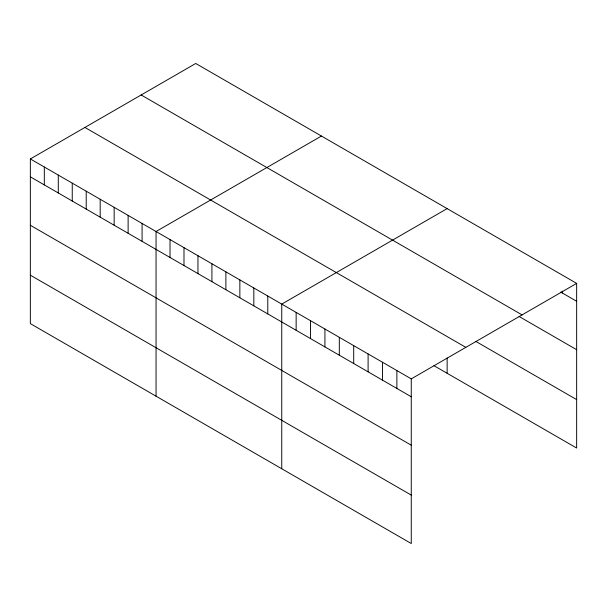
<?xml version="1.0" encoding="UTF-8"?>
<svg xmlns="http://www.w3.org/2000/svg" width="607" height="607" viewBox="0 0 607 607"><rect width="100%" height="100%" fill="white"/><g stroke="black" fill="none" stroke-linecap="round" stroke-linejoin="round"><path stroke-width="0.91" d="M30.35 158.951L411.265 378.867L411.265 543.531L30.35 323.614L30.35 158.951L195.735 63.469L576.65 283.386L576.65 448.049L433.944 365.664M321.437 136.044L156.052 231.525L156.052 396.189M447.139 208.611L281.754 304.099L281.754 468.763M411.265 378.867L576.65 283.386M560.663 292.043L576.65 301.277M141.158 94.973L522.073 314.896M519.091 316.475L576.65 349.708M475.918 341.46L576.65 399.611M84.927 127.44L465.842 347.363M30.35 176.834L411.265 396.758M30.35 225.273L411.265 445.197M30.35 275.176L411.265 495.1M562.257 291.087L562.257 292.969M447.139 358.031L447.139 373.275M396.879 370.566L396.879 388.45M382.486 362.258L382.486 380.141M368.1 353.949L368.1 371.833M353.706 345.641L353.706 363.525M339.313 337.333L339.313 355.216M324.927 329.024L324.927 346.908M310.534 320.716L310.534 338.6M296.148 312.408L296.148 330.291M267.786 296.034L267.786 313.918M253.825 287.968L253.825 305.86M239.856 279.903L239.856 297.794M225.887 271.845L225.887 289.729M211.919 263.779L211.919 281.663M197.95 255.714L197.95 273.605M183.989 247.648L183.989 265.54M170.021 239.59L170.021 257.474M142.084 223.459L142.084 241.351M128.123 215.394L128.123 233.285M114.154 207.336L114.154 225.22M100.185 199.271L100.185 217.154M86.217 191.205L86.217 209.089M72.248 183.139L72.248 201.031M58.287 175.074L58.287 192.965M44.319 167.016L44.319 184.9"/></g></svg>
